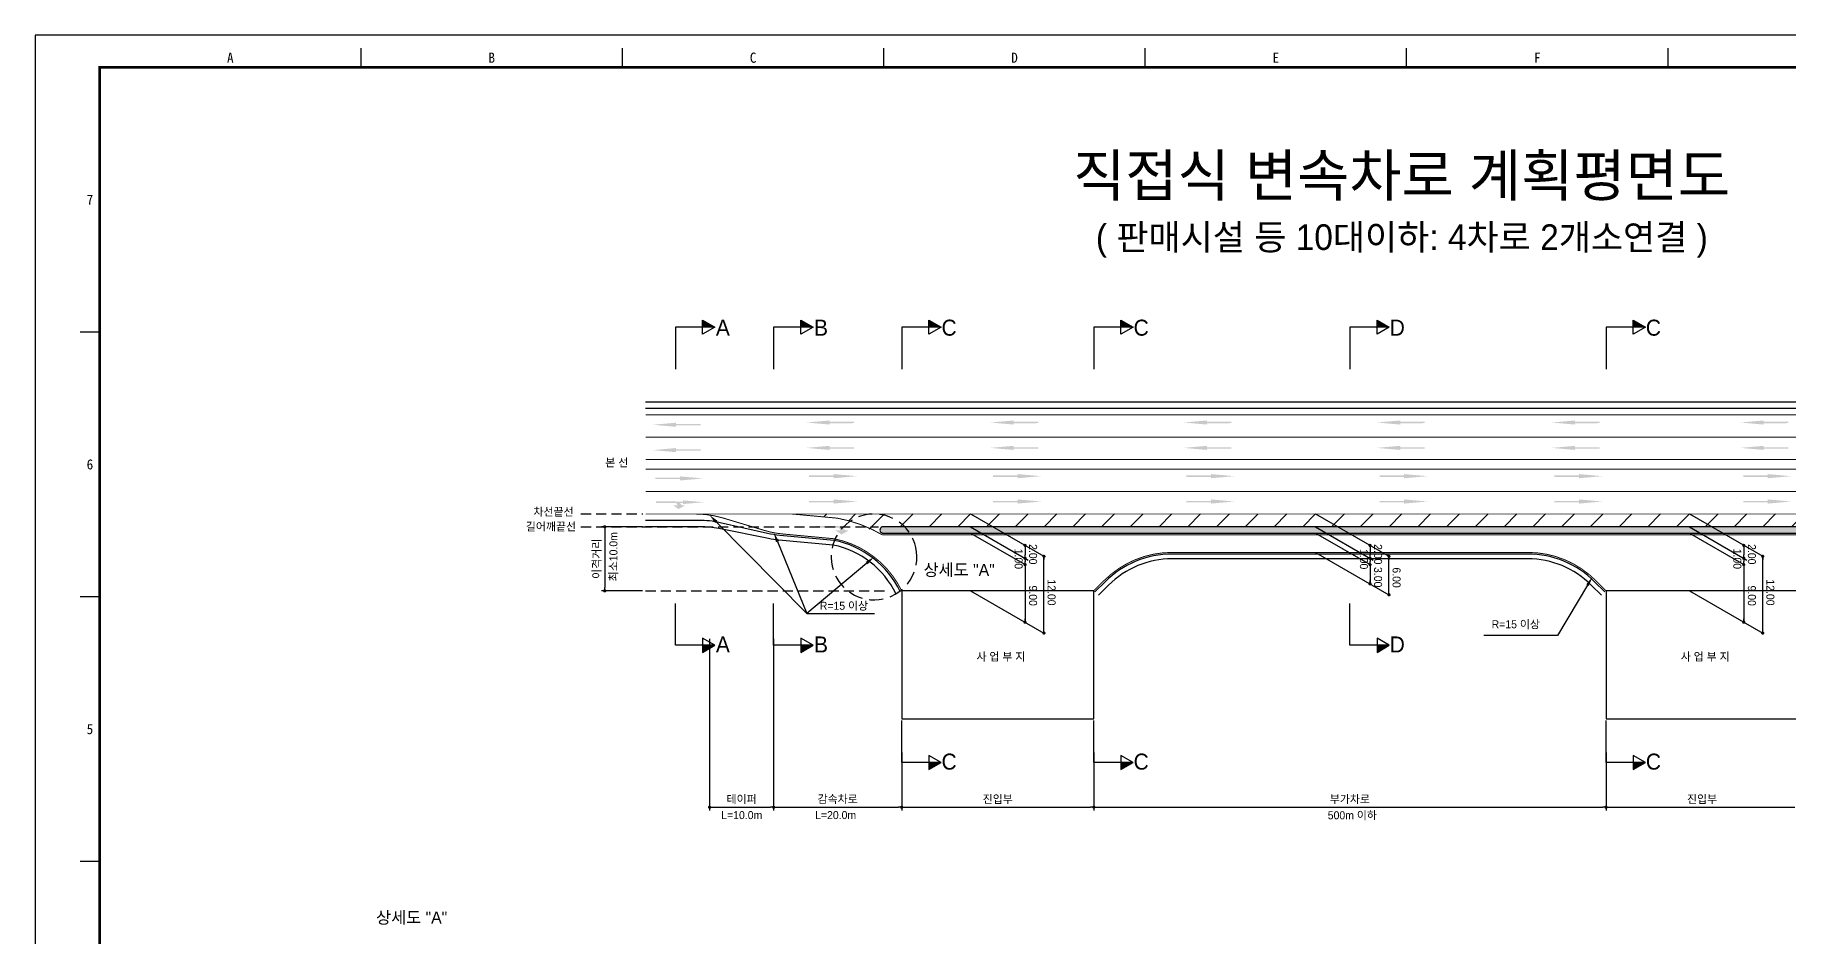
# Model space of a CAD drawing. Header units: millimetres. Extents: x 683 to 1106, y 1 to 300.
# Drawn here: x 682.8 to 956.7, y 159.3 to 300.1 of the extents above; entities that cross this region are included whole.
import ezdxf
from ezdxf.enums import TextEntityAlignment as Align

# ---------------------------------------------------------------- set-up
doc = ezdxf.new("R2010")
doc.units = ezdxf.units.MM
doc.linetypes.add('HIDDEN', pattern=[9.525, 6.35, -3.175])
for name, color, linetype in [('CC-GSTR-0004', 4, 'Continuous'), ('CM-LANE-0030', 30, 'Continuous'), ('CZ-DIMT-0002', 7, 'Continuous'), ('CZ-LIN1-0007', 7, 'Continuous'), ('CZ-LIN2-0003', 3, 'Continuous'), ('CZ-LINE-0001', 7, 'Continuous'), ('CZ-TEXT-BOX0', 7, 'Continuous'), ('TITLE', 7, 'Continuous')]:
    doc.layers.add(name, color=color, linetype=linetype)
doc.styles.add('돋움', font='')
doc.styles.add('돋음체', font='')
doc.styles.get('돋움').set_extended_font_data('Dotum')
doc.styles.get('돋음체').set_extended_font_data('DotumChe')

# ---------------------------------------------------------------- blocks, each defined once
blk = doc.blocks.new('_Dot')
at = {"color": 0, "linetype": 'ByBlock', "lineweight": -2}
blk.add_line((-0.5, 0), (-1, 0), dxfattribs=at)
at = {"color": 0, "linetype": 'ByBlock', "const_width": 0.5}
blk.add_lwpolyline([(-0.25, 0, 1), (0.25, 0, 1)], format="xyb", close=True, dxfattribs=at)

msp = doc.modelspace()

# ---------------------------------------------------------------- hatches: boundary and pattern name
at = {"layer": 'CM-LANE-0030'}
h = msp.add_hatch(dxfattribs=at)
h.set_pattern_fill('ANSI31', color=256, style=0)
h.set_pattern_definition([(45, (-297.4677, -348.7645), (-2.245064, 2.245064), [])])
h.paths.add_polyline_path([(801, 225.31), (808.05, 224.66, -0.09034), (814.16, 222.31), (815.09, 222.31, 0.001985), (814.96, 222.4, -0.744307), (815.24, 223.31), (961.95, 223.31, -0.776608), (962.19, 222.37, 0.001693), (962.08, 222.31), (963.16, 222.31, -0.090294), (969.45, 224.09), (993.2, 225.31)])
at = {"layer": 'CZ-LIN1-0007'}
for points in [[(782.89, 239.56), (782.89, 239.34), (786.71, 239.35), (786.71, 239.13), (782.89, 239.13), (782.89, 238.92), (779.24, 239.24)], [(806.88, 239.91), (806.88, 239.7), (810.7, 239.7), (810.7, 239.49), (806.88, 239.48), (806.88, 239.27), (803.23, 239.59)], [(835.62, 239.91), (835.62, 239.7), (839.45, 239.7), (839.45, 239.49), (835.62, 239.48), (835.62, 239.27), (831.97, 239.59)], [(865.81, 239.91), (865.81, 239.7), (869.63, 239.7), (869.63, 239.49), (865.81, 239.48), (865.81, 239.27), (862.16, 239.59)], [(895.99, 239.91), (895.99, 239.7), (899.81, 239.7), (899.81, 239.49), (895.99, 239.48), (895.99, 239.27), (892.34, 239.59)], [(923.3, 239.91), (923.3, 239.7), (927.12, 239.7), (927.12, 239.49), (923.3, 239.48), (923.3, 239.27), (919.65, 239.59)], [(952.76, 239.91), (952.76, 239.7), (956.59, 239.7), (956.59, 239.49), (952.76, 239.48), (952.76, 239.27), (949.11, 239.59)], [(782.89, 235.6), (782.89, 235.39), (786.71, 235.39), (786.71, 235.17), (782.89, 235.17), (782.89, 234.96), (779.24, 235.28)], [(806.88, 235.95), (806.88, 235.74), (810.7, 235.74), (810.7, 235.53), (806.88, 235.53), (806.88, 235.31), (803.23, 235.63)], [(835.62, 235.95), (835.62, 235.74), (839.45, 235.74), (839.45, 235.53), (835.62, 235.53), (835.62, 235.31), (831.97, 235.63)], [(865.81, 235.95), (865.81, 235.74), (869.63, 235.74), (869.63, 235.53), (865.81, 235.53), (865.81, 235.31), (862.16, 235.63)], [(895.99, 235.95), (895.99, 235.74), (899.81, 235.74), (899.81, 235.53), (895.99, 235.53), (895.99, 235.31), (892.34, 235.63)], [(923.3, 235.95), (923.3, 235.74), (927.12, 235.74), (927.12, 235.53), (923.3, 235.53), (923.3, 235.31), (919.65, 235.63)], [(952.76, 235.95), (952.76, 235.74), (956.59, 235.74), (956.59, 235.53), (952.76, 235.53), (952.76, 235.31), (949.11, 235.63)], [(783.49, 231.18), (783.49, 230.97), (779.67, 230.97), (779.67, 230.75), (783.49, 230.75), (783.49, 230.54), (787.14, 230.86)], [(807.49, 231.54), (807.49, 231.32), (803.66, 231.32), (803.66, 231.11), (807.49, 231.11), (807.49, 230.89), (811.14, 231.21)], [(836.23, 231.54), (836.23, 231.32), (832.41, 231.32), (832.41, 231.11), (836.23, 231.11), (836.23, 230.89), (839.88, 231.21)], [(866.42, 231.54), (866.42, 231.32), (862.59, 231.32), (862.59, 231.11), (866.42, 231.11), (866.42, 230.89), (870.07, 231.21)], [(896.6, 231.54), (896.6, 231.32), (892.77, 231.32), (892.77, 231.11), (896.6, 231.11), (896.6, 230.89), (900.25, 231.21)], [(923.91, 231.54), (923.91, 231.32), (920.08, 231.32), (920.08, 231.11), (923.91, 231.11), (923.91, 230.89), (927.56, 231.21)], [(953.37, 231.54), (953.37, 231.32), (949.55, 231.32), (949.55, 231.11), (953.37, 231.11), (953.37, 230.89), (957.02, 231.21)], [(783.98, 227.43), (783.98, 227.24), (780.55, 227.24), (780.55, 227.05), (783.98, 227.05), (783.98, 226.86), (787.25, 227.15)], [(807.49, 227.58), (807.49, 227.36), (803.66, 227.36), (803.66, 227.15), (807.49, 227.15), (807.49, 226.93), (811.14, 227.26)], [(836.23, 227.58), (836.23, 227.36), (832.41, 227.36), (832.41, 227.15), (836.23, 227.15), (836.23, 226.93), (839.88, 227.26)], [(866.42, 227.58), (866.42, 227.36), (862.59, 227.36), (862.59, 227.15), (866.42, 227.15), (866.42, 226.93), (870.07, 227.26)], [(896.6, 227.58), (896.6, 227.36), (892.77, 227.36), (892.77, 227.15), (896.6, 227.15), (896.6, 226.93), (900.25, 227.26)], [(923.91, 227.58), (923.91, 227.36), (920.08, 227.36), (920.08, 227.15), (923.91, 227.15), (923.91, 226.93), (927.56, 227.26)], [(953.37, 227.58), (953.37, 227.36), (949.55, 227.36), (949.55, 227.15), (953.37, 227.15), (953.37, 226.93), (957.02, 227.26)], [(782.85, 227.26, -0.267976), (783.76, 226.66), (784.31, 226.66), (783.28, 226.08), (782.45, 226.65), (783.06, 226.65, 0.504994), (782.79, 227.02), (779.73, 227.04), (779.74, 227.28)], [(808.25, 223.44, -0.267976), (809.28, 222.75), (809.91, 222.76), (808.73, 222.1), (807.79, 222.75), (808.48, 222.75, 0.504994), (808.17, 223.17), (804.71, 223.19), (804.71, 223.46)]]:
    msp.add_hatch(color=256, dxfattribs=at).paths.add_polyline_path(points)
at = {"layer": 'CZ-LIN2-0003'}
h = msp.add_hatch(dxfattribs=at)
h.set_pattern_fill('CROSS', color=256, scale=0.075, style=0)
h.set_pattern_definition([(0, (-297.46774, -348.76454), (0.47625, 0.47625), [0.238125, -0.714375]), (90, (-297.3487, -348.8836), (-0.47625, 0.47625), [0.238125, -0.714375])])
h.paths.add_polyline_path([(961.95, 223.31), (815.24, 223.31, 0.744307), (814.96, 222.4, -0.001985), (815.09, 222.31), (962.08, 222.31, -0.001693), (962.19, 222.37, 0.776608)])
at = {"layer": 'CZ-LINE-0001'}
for points in [[(787.04, 255.58), (787.04, 254.48), (788.94, 254.48)], [(802.37, 255.58), (802.37, 254.48), (804.28, 254.48)], [(822.37, 255.58), (822.37, 254.48), (824.28, 254.48)], [(852.37, 255.58), (852.37, 254.48), (854.28, 254.48)], [(892.37, 255.58), (892.37, 254.48), (894.28, 254.48)], [(932.37, 255.58), (932.37, 254.48), (934.28, 254.48)], [(788.94, 204.81), (787.04, 204.81), (787.04, 203.71)], [(804.28, 204.81), (802.37, 204.81), (802.37, 203.71)], [(894.28, 204.81), (892.37, 204.81), (892.37, 203.71)], [(824.28, 186.51), (822.37, 186.51), (822.37, 185.42)], [(854.28, 186.51), (852.37, 186.51), (852.37, 185.42)], [(934.28, 186.51), (932.37, 186.51), (932.37, 185.42)]]:
    msp.add_hatch(color=256, dxfattribs=at).paths.add_polyline_path(points)

# ---------------------------------------------------------------- linework, layer by layer
at = {"color": 0, "linetype": 'ByBlock', "lineweight": -2}
for p, q in [((837.39, 220.16), (837.39, 219.91)), ((891.27, 220.16), (891.27, 219.91)), ((949.64, 220.16), (949.64, 219.91)), ((837.39, 218.66), (837.39, 218.91)), ((837.39, 218.16), (837.39, 217.91)), ((837.39, 217.66), (837.39, 217.91)), ((840.35, 218.45), (840.35, 218.2)), ((891.27, 218.66), (891.27, 218.91)), ((891.27, 218.16), (891.27, 217.91)), ((891.27, 217.66), (891.27, 217.91)), ((894.23, 218.45), (894.23, 218.2)), ((949.64, 218.66), (949.64, 218.91)), ((949.64, 218.16), (949.64, 217.91)), ((949.64, 217.66), (949.64, 217.91)), ((952.6, 218.45), (952.6, 218.2)), ((891.27, 214.66), (891.27, 214.91)), ((894.23, 212.95), (894.23, 213.2)), ((837.39, 208.67), (837.39, 208.92)), ((949.64, 208.67), (949.64, 208.92)), ((840.35, 206.96), (840.35, 207.21)), ((952.6, 206.96), (952.6, 207.21))]:
    msp.add_line(p, q, dxfattribs=at)
at = {"color": 0, "linetype": 'ByBlock', "const_width": 0.25}
for points in [[(837.39, 220.28, 1), (837.39, 220.53, 1)], [(891.27, 220.28, 1), (891.27, 220.53, 1)], [(949.64, 220.28, 1), (949.64, 220.53, 1)], [(837.39, 218.28, 1), (837.39, 218.53, 1)], [(837.39, 218.53, 1), (837.39, 218.28, 1)], [(837.39, 217.53, 1), (837.39, 217.28, 1)], [(840.35, 218.57, 1), (840.35, 218.82, 1)], [(891.27, 218.28, 1), (891.27, 218.53, 1)], [(891.27, 218.53, 1), (891.27, 218.28, 1)], [(891.27, 217.53, 1), (891.27, 217.28, 1)], [(894.23, 218.57, 1), (894.23, 218.82, 1)], [(949.64, 218.53, 1), (949.64, 218.28, 1)], [(949.64, 218.28, 1), (949.64, 218.53, 1)], [(949.64, 217.53, 1), (949.64, 217.28, 1)], [(952.6, 218.57, 1), (952.6, 218.82, 1)], [(891.27, 214.53, 1), (891.27, 214.28, 1)], [(894.23, 212.82, 1), (894.23, 212.57, 1)], [(837.39, 208.54, 1), (837.39, 208.29, 1)], [(949.64, 208.54, 1), (949.64, 208.29, 1)], [(840.35, 206.84, 1), (840.35, 206.59, 1)], [(952.6, 206.84, 1), (952.6, 206.59, 1)]]:
    msp.add_lwpolyline(points, format="xyb", close=True, dxfattribs=at)
at = {"layer": 'CC-GSTR-0004'}
for points in [[(778.13, 242.81), (1028.13, 242.81)], [(778.13, 241.81), (1028.13, 241.81)]]:
    msp.add_lwpolyline(points, dxfattribs=at)
for points in [[(817.91, 213.2, 0.233747), (807.56, 221.19), (799.1, 221.97, -0.032443), (797.18, 222.28), (789.76, 223.95, 0.05541), (786.47, 224.31), (778.13, 224.31)], [(817.23, 212.87, 0.233003), (807.45, 220.45), (798.93, 221.24), (798.93, 221.24, -0.026535), (797.35, 221.46), (797.35, 221.46), (789.59, 223.02), (789.59, 223.02, 0.049491), (786.64, 223.31), (778.13, 223.31)], [(927.96, 213.14), (926.35, 214.74, 0.198912), (915.92, 219.06), (860.35, 219.06, 0.198912), (849.92, 214.74), (848.31, 213.14)], [(927.43, 212.61), (925.82, 214.21, 0.198912), (915.92, 218.31), (860.35, 218.31, 0.198912), (850.45, 214.21), (848.84, 212.61)]]:
    msp.add_lwpolyline(points, format="xyb", dxfattribs=at)
at = {"layer": 'CM-LANE-0030', "const_width": 0.15}
for points in [[(778.13, 233.81), (1028.13, 233.81)], [(778.13, 232.31), (1028.13, 232.31)]]:
    msp.add_lwpolyline(points, dxfattribs=at)
msp.add_lwpolyline([(801, 225.31), (993.2, 225.31), (969.45, 224.09, 0.098562), (962.08, 222.06), (815.09, 222.06, 0.088964), (808.05, 224.66)], format="xyb", close=True, dxfattribs=at)
at = {"layer": 'CZ-LIN1-0007', "const_width": 0.15}
msp.add_lwpolyline([(778.13, 240.81), (1028.13, 240.81)], dxfattribs=at)
at = {"layer": 'CZ-LIN1-0007', "linetype": 'HIDDEN', "const_width": 0.15}
for points in [[(778.13, 237.31), (1028.13, 237.31)], [(778.13, 228.81), (1028.13, 228.81)], [(801, 225.31), (785.93, 225.31)]]:
    msp.add_lwpolyline(points, dxfattribs=at)
at = {"layer": 'CZ-LIN1-0007', "const_width": 0.15}
for points in [[(818.13, 213.31, 0.233982), (807.59, 221.44), (799.63, 222.18), (799.63, 222.18, -0.049984), (796.69, 222.74), (796.69, 222.74), (790.24, 224.68, 0.072993), (785.93, 225.31), (778.13, 225.31)], [(928.13, 213.31), (926.53, 214.92, 0.198912), (915.92, 219.31), (860.35, 219.31, 0.198912), (849.74, 214.92), (848.13, 213.31)]]:
    msp.add_lwpolyline(points, format="xyb", dxfattribs=at)
at = {"layer": 'CZ-LIN2-0003'}
msp.add_lwpolyline([(815.24, 223.31, 0.744307), (814.96, 222.4, -0.001985), (815.09, 222.31), (962.08, 222.31, -0.001693), (962.19, 222.37, 0.776608), (961.95, 223.31)], format="xyb", close=True, dxfattribs=at)
for points in [[(848.13, 213.31), (818.13, 213.31), (818.13, 193.31), (848.13, 193.31)], [(958.13, 213.31), (928.13, 213.31), (928.13, 193.31), (958.13, 193.31)]]:
    msp.add_lwpolyline(points, close=True, dxfattribs=at)
at = {"layer": 'CZ-LINE-0001'}
for p, q in [((787.04, 253.38), (787.04, 255.58)), ((787.04, 255.58), (788.94, 254.48)), ((802.37, 253.38), (802.37, 255.58)), ((802.37, 255.58), (804.28, 254.48)), ((822.37, 253.38), (822.37, 255.58)), ((822.37, 255.58), (824.28, 254.48)), ((852.37, 253.38), (852.37, 255.58)), ((852.37, 255.58), (854.28, 254.48)), ((892.37, 253.38), (892.37, 255.58)), ((892.37, 255.58), (894.28, 254.48)), ((932.37, 253.38), (932.37, 255.58)), ((932.37, 255.58), (934.28, 254.48)), ((788.94, 254.48), (782.8, 254.48)), ((782.8, 254.48), (782.8, 247.94)), ((788.94, 254.48), (787.04, 253.38)), ((804.28, 254.48), (798.13, 254.48)), ((798.13, 254.48), (798.13, 247.94)), ((804.28, 254.48), (802.37, 253.38)), ((824.28, 254.48), (818.13, 254.48)), ((818.13, 254.48), (818.13, 247.94)), ((824.28, 254.48), (822.37, 253.38)), ((854.28, 254.48), (848.13, 254.48)), ((848.13, 254.48), (848.13, 247.94)), ((854.28, 254.48), (852.37, 253.38)), ((894.28, 254.48), (888.13, 254.48)), ((888.13, 254.48), (888.13, 247.94)), ((894.28, 254.48), (892.37, 253.38)), ((934.28, 254.48), (928.13, 254.48)), ((928.13, 254.48), (928.13, 247.94)), ((934.28, 254.48), (932.37, 253.38)), ((828.9, 225.31), (840.35, 218.7)), ((882.78, 225.31), (894.23, 218.7)), ((941.15, 225.31), (952.6, 218.7)), ((777.63, 223.31), (771.25, 223.31)), ((771.75, 222.81), (771.75, 213.81)), ((828.9, 223.31), (837.89, 218.12)), ((828.9, 223.31), (837.89, 218.12)), ((828.9, 222.31), (837.39, 217.41)), ((882.78, 223.31), (891.77, 218.12)), ((882.78, 223.31), (891.77, 218.12)), ((882.78, 222.31), (891.27, 217.41)), ((941.15, 223.31), (950.14, 218.12)), ((941.15, 223.31), (950.14, 218.12)), ((941.15, 222.31), (949.64, 217.41)), ((837.39, 219.91), (837.39, 218.91)), ((882.78, 219.31), (894.23, 212.7)), ((891.27, 219.91), (891.27, 218.91)), ((949.64, 219.91), (949.64, 218.91)), ((837.39, 217.41), (837.39, 208.42)), ((840.35, 206.71), (840.35, 218.7)), ((891.27, 217.41), (891.27, 214.41)), ((894.23, 212.7), (894.23, 218.7)), ((949.64, 217.41), (949.64, 208.42)), ((952.6, 206.71), (952.6, 218.7)), ((777.63, 213.31), (771.25, 213.31)), ((782.8, 204.81), (782.8, 211.35)), ((798.13, 204.81), (798.13, 211.35)), ((828.9, 213.32), (840.35, 206.71)), ((888.13, 204.81), (888.13, 211.35)), ((941.15, 213.32), (952.6, 206.71)), ((803.33, 209.78), (813.9, 209.78)), ((788.94, 204.81), (787.04, 205.91)), ((787.04, 205.91), (787.04, 203.71)), ((788.13, 205.8), (788.13, 179.03)), ((798.13, 205.8), (798.13, 179.03)), ((798.13, 205.8), (798.13, 179.03)), ((804.28, 204.81), (802.37, 205.91)), ((802.37, 205.91), (802.37, 203.71)), ((894.28, 204.81), (892.37, 205.91)), ((892.37, 205.91), (892.37, 203.71)), ((788.94, 204.81), (782.8, 204.81)), ((787.04, 203.71), (788.94, 204.81)), ((804.28, 204.81), (798.13, 204.81)), ((802.37, 203.71), (804.28, 204.81)), ((894.28, 204.81), (888.13, 204.81)), ((892.37, 203.71), (894.28, 204.81)), ((818.13, 186.51), (818.13, 193.06)), ((848.13, 186.51), (848.13, 193.06)), ((928.13, 186.51), (928.13, 193.06)), ((818.13, 188.08), (818.13, 179.03)), ((818.13, 188.08), (818.13, 179.03)), ((824.28, 186.51), (818.13, 186.51)), ((824.28, 186.51), (822.37, 187.61)), ((822.37, 187.61), (822.37, 185.42)), ((822.37, 185.42), (824.28, 186.51)), ((848.13, 188.08), (848.13, 179.03)), ((848.13, 188.08), (848.13, 179.03)), ((854.28, 186.51), (848.13, 186.51)), ((854.28, 186.51), (852.37, 187.61)), ((852.37, 187.61), (852.37, 185.42)), ((852.37, 185.42), (854.28, 186.51)), ((928.13, 188.08), (928.13, 179.03)), ((928.13, 188.08), (928.13, 179.03)), ((934.28, 186.51), (928.13, 186.51)), ((934.28, 186.51), (932.37, 187.61)), ((932.37, 187.61), (932.37, 185.42)), ((932.37, 185.42), (934.28, 186.51)), ((788.63, 179.53), (797.63, 179.53)), ((798.63, 179.53), (817.63, 179.53)), ((818.63, 179.53), (847.63, 179.53)), ((848.63, 179.53), (927.63, 179.53)), ((928.63, 179.53), (957.63, 179.53))]:
    msp.add_line(p, q, dxfattribs=at)
at = {"layer": 'CZ-LINE-0001', "linetype": 'HIDDEN', "ltscale": 0.25}
for p, q in [((768.03, 225.31), (777.69, 225.31)), ((768.03, 223.31), (814.5, 223.31)), ((778.13, 213.31), (816.12, 213.31))]:
    msp.add_line(p, q, dxfattribs=at)
at = {"layer": 'CZ-LINE-0001', "linetype": 'HIDDEN', "ltscale": 0.35}
msp.add_line((820.47, 219.4), (820.47, 219.4), dxfattribs=at)
at = {"layer": 'CZ-LINE-0001'}
for points in [[(789.17, 224.09), (803.33, 209.78)], [(798.72, 221), (803.33, 209.78)], [(812.67, 217.64), (803.33, 209.78)], [(925.25, 214.21), (920.54, 206.32), (909.06, 206.32)]]:
    msp.add_lwpolyline(points, dxfattribs=at)
at = {"layer": 'CZ-LINE-0001', "linetype": 'HIDDEN', "ltscale": 0.35}
msp.add_arc((813.81, 218.61), 6.7, 6.7667, 6.749, dxfattribs=at)
at = {"layer": 'CZ-LINE-0001'}
for points in [[(788.99, 223.91), (788.11, 225.15), (789.34, 224.26)], [(798.49, 220.9), (798.15, 222.39), (798.95, 221.09)], [(812.51, 217.83), (813.81, 218.61), (812.83, 217.45)], [(925.04, 214.34), (926.02, 215.5), (925.46, 214.08)]]:
    msp.add_solid(points, dxfattribs=at)
at = {"layer": 'TITLE', "color": 7, "linetype": 'Continuous'}
for p, q in [((733.69, 295.04), (733.69, 298.06)), ((774.51, 295.04), (774.51, 298.06)), ((815.33, 295.04), (815.33, 298.06)), ((856.16, 295.04), (856.16, 298.06)), ((896.98, 295.04), (896.98, 298.06)), ((937.81, 295.04), (937.81, 298.06)), ((692.86, 253.71), (689.84, 253.71)), ((692.86, 212.38), (689.84, 212.38)), ((692.86, 171.05), (689.84, 171.05))]:
    msp.add_line(p, q, dxfattribs=at)
at = {"layer": 'TITLE'}
msp.add_lwpolyline([(682.78, 0.7), (1106.14, 0.7), (1106.14, 300.08), (682.78, 300.08)], close=True, dxfattribs=at)
at = {"layer": 'TITLE', "linetype": 'Continuous', "const_width": 0.403}
msp.add_lwpolyline([(692.86, 5.74), (692.86, 295.04), (1101.11, 295.04), (1101.11, 5.74)], close=True, dxfattribs=at)

# ---------------------------------------------------------------- block references
at = {"layer": 'CZ-LINE-0001', "xscale": 0.5, "yscale": 0.5, "zscale": 0.5}
for p, rotation in [((771.75, 223.31), 90), ((771.75, 213.31), 270), ((788.13, 179.53), 180), ((798.13, 179.53), 180), ((818.13, 179.53), 180), ((848.13, 179.53), 180), ((928.13, 179.53), 180)]:
    msp.add_blockref('_Dot', p, dxfattribs=dict(at, rotation=rotation))
for p in [(798.13, 179.53), (818.13, 179.53), (848.13, 179.53), (928.13, 179.53)]:
    msp.add_blockref('_Dot', p, dxfattribs=at)

# ---------------------------------------------------------------- texts
at = {"layer": 'CZ-DIMT-0002', "style": '돋움'}
for s, height, p in [('A', 2.5, (790.2, 254.4)), ('B', 2.5, (805.53, 254.4)), ('C', 2.5, (825.53, 254.4)), ('C', 2.5, (855.53, 254.4)), ('D', 2.5, (895.53, 254.4)), ('C', 2.5, (935.53, 254.4)), ('본 선', 1.25, (773.63, 233.34)), ('차선끝선', 1.25, (763.75, 225.65)), ('길어깨끝선', 1.25, (763.35, 223.34)), ('상세도 "A"', 1.875, (827.1, 216.59)), ('R=15 이상', 1.25, (809.11, 210.98)), ('R=15 이상', 1.25, (914.04, 208.09)), ('A', 2.5, (790.2, 204.94)), ('B', 2.5, (805.53, 204.94)), ('D', 2.5, (895.53, 204.94)), ('사 업 부 지', 1.25, (833.62, 203.03)), ('사 업 부 지', 1.25, (943.62, 203.03)), ('C', 2.5, (825.53, 186.65)), ('C', 2.5, (855.53, 186.65)), ('C', 2.5, (935.53, 186.65)), ('L=10.0m', 1.25, (793.15, 178.3)), ('L=20.0m', 1.25, (807.81, 178.3)), ('500m 이하', 1.25, (888.51, 178.27))]:
    msp.add_text(s, height=height, dxfattribs=at).set_placement(p, align=Align.MIDDLE_CENTER)
msp.add_text('최소10.0m', height=1.25, rotation=90, dxfattribs=at).set_placement((773.73, 214.8))
at = {"layer": 'CZ-DIMT-0002', "char_height": 1.25, "attachment_point": 5, "rotation": 270, "style": '돋움'}
for s, insert in [('1.00', (836.38, 218.3)), ('\\A1;2.00', (838.64, 219.02)), ('1.00', (890.31, 218.26)), ('\\A1;2.00', (892.52, 219.02)), ('1.00', (948.63, 218.3)), ('\\A1;2.00', (950.9, 219.02)), ('3.00', (892.52, 215.44)), ('6.00', (895.41, 215.38)), ('9.00', (838.64, 212.55)), ('12.00', (841.53, 213.06)), ('9.00', (950.9, 212.55)), ('12.00', (953.79, 213.06))]:
    msp.add_mtext(s, dxfattribs=dict(at, insert=insert))
at = {"layer": 'CZ-LINE-0001', "insert": (770.56, 218.31), "char_height": 1.25, "attachment_point": 5, "rotation": 90, "style": '돋움'}
msp.add_mtext('\\A1;이격거리', dxfattribs=at)
at = {"layer": 'CZ-LINE-0001', "char_height": 1.25, "attachment_point": 5, "style": '돋움'}
for s, insert in [('\\A1;테이퍼', (793.13, 180.72)), ('\\A1;감속차로', (808.13, 180.73)), ('\\A1;진입부', (833.13, 180.72)), ('\\A1;부가차로', (888.13, 180.72)), ('\\A1;진입부', (943.13, 180.72))]:
    msp.add_mtext(s, dxfattribs=dict(at, insert=insert))
at = {"layer": 'CZ-TEXT-BOX0', "style": '돋움'}
msp.add_text('상세도 "A"', height=1.875, dxfattribs=at).set_placement((741.59, 162.31), align=Align.MIDDLE_CENTER)
at = {"layer": 'TITLE', "color": 3, "linetype": 'Continuous', "style": '돋음체'}
for s, p in [('A', (713.27, 296.55)), ('B', (754.1, 296.55)), ('C', (794.92, 296.55)), ('D', (835.75, 296.55)), ('E', (876.57, 296.55)), ('F', (917.4, 296.55)), ('7', (691.35, 274.38)), ('6', (691.35, 233.05)), ('5', (691.35, 191.72))]:
    msp.add_text(s, height=1.59, dxfattribs=at).set_placement(p, align=Align.MIDDLE)
at = {"layer": 'TITLE', "style": '돋움'}
for s, height, p in [('직접식 변속차로 계획평면도', 6.5, (896.2, 278.16)), ('( 판매시설 등 10대이하: 4차로 2개소연결 )', 4, (896.24, 268.53))]:
    msp.add_text(s, height=height, dxfattribs=at).set_placement(p, align=Align.MIDDLE_CENTER)

doc.saveas('drawing.dxf')
